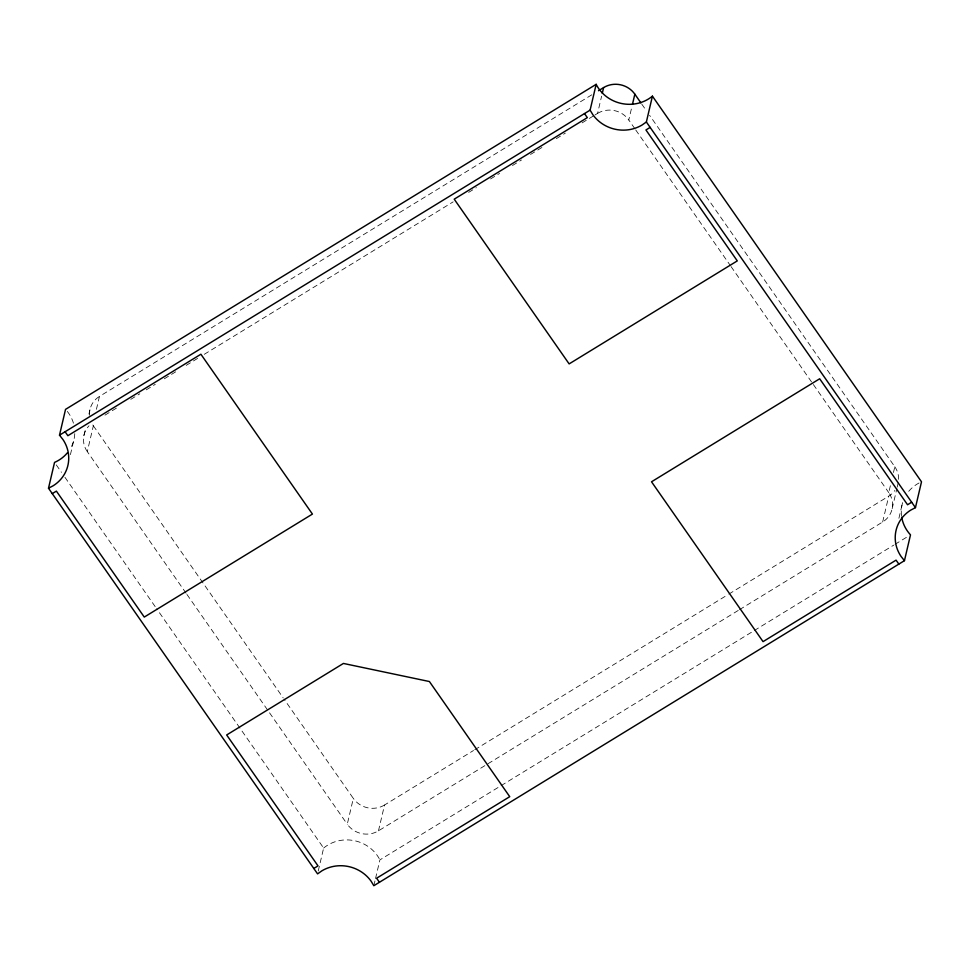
<?xml version="1.0" encoding="UTF-8"?>
<svg xmlns="http://www.w3.org/2000/svg" width="970" height="970" viewBox="0 0 970 970"><rect width="100%" height="100%" fill="white"/><g stroke="black" fill="none" stroke-linecap="round" stroke-linejoin="round"><path stroke-width="0.73" stroke-dasharray="4.85 3.64" d="M70.422 454.627L74.12 438.84M83.893 435.578L85.566 428.4M88.937 414.057L89.943 409.752M96.418 409.328L99.449 396.427L592.027 94.672M186.082 593.216L87.3 451.62L93.35 425.806A22.528 21.219 13.2 0 1 91.871 423.356M318.245 870.999L323.628 848.059L156.655 608.723M738.243 610.445L378.47 830.829A22.589 21.279 13.2 0 1 347.272 824.221L353.322 798.407L284.004 699.043M378.47 830.829L384.532 805.015L473.505 750.513M373.838 885.707L375.184 879.972M375.523 878.541L379.9 859.893L752.999 631.337M594.998 114.969L597.581 113.381L601.618 96.175M634.853 128.683L628.778 119.989L632.149 105.645M739.528 609.657L882.664 521.981A22.528 21.219 13.2 0 0 888.762 492.602L890.775 483.994M893.467 472.511L894.813 466.776L649.573 115.284M882.664 521.981L888.726 496.167A22.528 21.219 13.2 0 0 894.898 490.432M892.17 508.644L896.874 488.565M897.214 487.134L898.22 482.83M898.911 518.283L901.93 505.382M104.99 415.136L117.891 407.23M130.78 399.337L139.813 393.808M146.264 389.855L155.285 384.326M164.306 378.797L177.207 370.892M186.228 365.363L199.129 357.469M204.282 354.305L453.16 201.857M468.631 192.375L476.367 187.634M490.553 178.953L499.574 173.424M512.475 165.518L521.496 159.989M530.529 154.46L543.418 146.567M556.319 138.661L565.34 133.132M582.109 122.863L593.713 115.757M474.791 749.725L727.536 594.901M728.822 594.113L888.726 496.167M754.284 630.548L893.722 545.14M895.007 544.34L907.92 536.434M641.776 104.117L646.105 110.325M635.714 129.931L730.18 265.307M731.04 266.556L812.496 383.296M813.369 384.544L888.762 492.602M93.35 425.806L283.131 697.806M186.955 594.452L347.272 824.221M56.284 464.885L61.474 472.329M64.942 477.288L155.782 607.487M323.628 848.059A35.938 33.853 13.2 0 1 379.9 859.893M901.506 515.81A35.938 33.853 13.2 0 1 903.409 500.362M908.72 491.329A35.938 33.853 13.2 0 1 919.051 482.987M74.763 433.651A35.938 33.853 13.2 0 1 70.361 448.576M67.33 411.425A35.938 33.853 13.2 0 1 73.477 423.235M597.581 113.381A22.589 21.279 13.2 0 1 628.778 119.989M894.813 466.776A22.528 21.219 13.2 0 1 898.596 480.077M384.532 805.015A22.589 21.279 13.2 0 1 353.322 798.407M89.579 415.293A22.528 21.219 13.2 0 1 99.449 396.427M87.3 451.62A22.528 21.219 13.2 0 1 88.998 425.806"/><path stroke-width="1.45" d="M48.5 488.225L53.277 485.703A35.938 33.853 13.2 0 0 62.88 439.422L59.497 435.178L65.548 409.364L596.162 84.329A35.938 33.853 13.2 0 0 652.422 96.163L921.5 481.811L915.45 507.637L910.66 510.159A35.938 33.853 13.2 0 0 901.069 556.44L904.452 560.672L373.838 885.707L371.049 881.112A35.938 33.853 13.2 0 0 321.955 870.781L317.578 873.873L48.5 488.225L54.55 462.399A35.938 33.853 13.2 0 0 67.33 452.893M652.422 96.163L646.372 121.99L641.982 125.069A35.938 33.853 13.2 0 1 592.888 114.751L590.099 110.144L596.162 84.329M602.285 93.302L603.631 87.567A22.589 21.279 13.2 0 1 634.841 94.175L640.903 102.868M632.488 104.214L634.841 94.175M904.452 560.672L910.503 534.858A35.938 33.853 13.2 0 1 901.7 517.119M598.478 90.731L603.631 87.567M59.497 435.178L590.099 110.144M52.271 493.633L56.381 491.111L144.275 617.078L312.425 514.076L200.899 354.232L67.864 435.712L65.099 431.747M650.143 127.385L645.935 129.968L737.285 260.894L569.135 363.895L454.215 199.177L587.323 117.637L584.498 113.575M313.807 868.465L318.014 865.895L226.665 734.969L343.416 663.444L429.407 681.534L509.735 796.673L376.615 878.226L379.44 882.276M911.667 502.23L907.556 504.752L819.674 378.773L651.525 481.787L763.051 641.631L896.074 560.139L898.838 564.103M646.372 121.99L915.45 507.637"/></g></svg>
